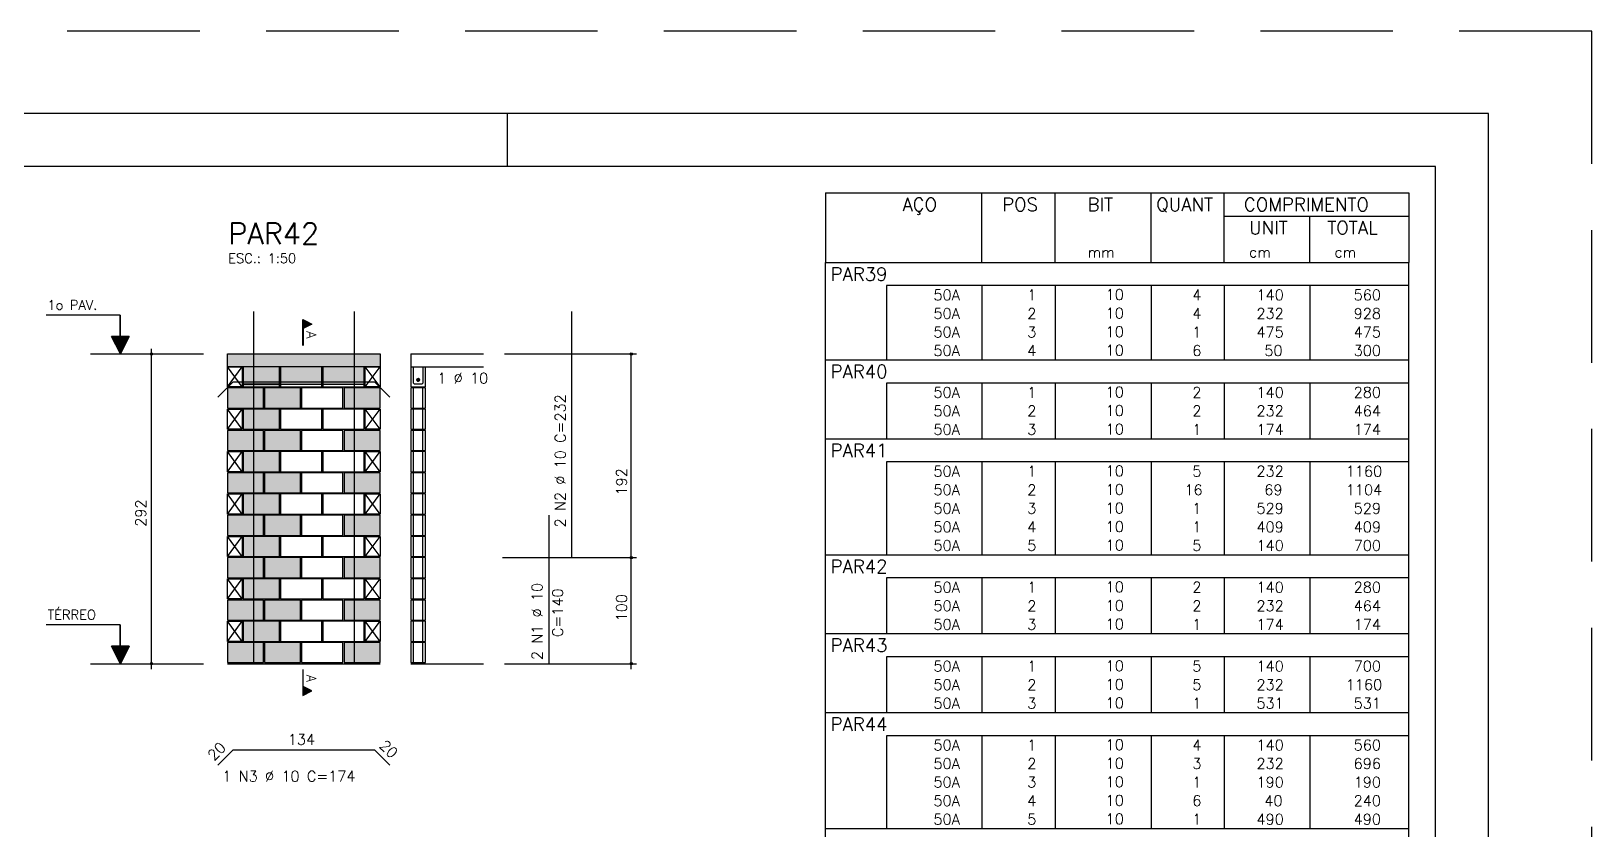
# Model space of a CAD drawing. Extents: x -1.9 to 86, y -1.6 to 60.9.
# Drawn here: x 56.62 to 86.05, y 45.89 to 60.95 of the extents above; entities that cross this region are included whole.
import ezdxf

# ---------------------------------------------------------------- set-up
doc = ezdxf.new("R2010")
doc.units = 0
doc.header["$MEASUREMENT"] = 0
doc.linetypes.add('HIDDEN', pattern=[0.375, 0.25, -0.125])
doc.layers.get('0').update_dxf_attribs({"linetype": 'CONTINUOUS'})
doc.layers.get('Defpoints').update_dxf_attribs({"linetype": 'CONTINUOUS'})
for name, color, linetype in [('ARQ_FOLHA', 7, 'CONTINUOUS'), ('PENA_01', 1, 'CONTINUOUS'), ('PENA_02', 2, 'CONTINUOUS'), ('PENA_03', 3, 'CONTINUOUS'), ('PENA_05', 5, 'CONTINUOUS'), ('PENA_06', 6, 'CONTINUOUS'), ('PENA_09', 254, 'CONTINUOUS'), ('PENA_11', 252, 'CONTINUOUS'), ('PENA_21', 100, 'CONTINUOUS')]:
    doc.layers.add(name, color=color, linetype=linetype)
doc.styles.get("Standard").update_dxf_attribs({"font": 'ROMANS.SHX'})

# ---------------------------------------------------------------- blocks, each defined once
blk = doc.blocks.new('FOLHA A1 - 841 X 594')
at = {"layer": 'ARQ_FOLHA', "color": 1}
blk.add_line((-185, 584), (-185, 594), dxfattribs=at)
for points in [[(-841, 0), (0, 0), (0, 594), (-841, 594)], [(-816, 10), (-10, 10), (-10, 584), (-816, 584)]]:
    blk.add_lwpolyline(points, close=True, dxfattribs=at)
at = {"layer": 'Defpoints', "color": 8, "linetype": 'HIDDEN', "ltscale": 100}
blk.add_lwpolyline([(-860.5, 609.5), (-860.5, -15.5), (19.5, -15.5), (19.5, 609.5)], close=True, dxfattribs=at)
blk = doc.blocks.new('*U24')
blk.add_blockref('FOLHA A1 - 841 X 594', (0, 0))

msp = doc.modelspace()

# ---------------------------------------------------------------- linework, layer by layer
at = {"layer": 'PENA_01', "linetype": 'Continuous'}
for p, q in [((57.740339, 54.861519), (59.871203, 54.861519)), ((60.618695, 54.291519), (61.298695, 54.291519)), ((61.318695, 54.291519), (62.098695, 54.291519)), ((62.118695, 54.291519), (62.898695, 54.291519)), ((57.740339, 49.021519), (59.871203, 49.021519))]:
    msp.add_line(p, q, dxfattribs=at)
at = {"layer": 'PENA_02', "linetype": 'Continuous'}
for p, q in [((71.6, 57.900002), (71.6, 56.587502)), ((71.6, 57.900002), (82.6, 57.900002)), ((74.55, 56.587502), (74.55, 57.900002)), ((75.93, 56.587502), (75.93, 57.900002)), ((77.74, 56.587502), (77.74, 57.900002)), ((79.12, 56.587502), (79.12, 57.900002)), ((82.6, 57.900002), (82.6, 56.587502)), ((79.12, 57.462502), (82.6, 57.462502)), ((80.73, 56.587502), (80.73, 57.462502)), ((71.6, 56.587502), (82.6, 56.587502)), ((71.6, 56.150002), (71.6, 56.587502)), ((71.6, 56.587502), (82.6, 56.587502)), ((82.6, 56.150002), (82.6, 56.587502)), ((71.6, 55.800002), (71.6, 56.150002)), ((82.6, 56.150002), (72.75, 56.150002)), ((72.75, 56.150002), (72.75, 55.800002)), ((74.55, 56.150002), (74.55, 55.800002)), ((75.93, 56.150002), (75.93, 55.800002)), ((77.74, 56.150002), (77.74, 55.800002)), ((79.12, 56.150002), (79.12, 55.800002)), ((80.73, 56.150002), (80.73, 55.800002)), ((82.6, 55.800002), (82.6, 56.150002)), ((71.6, 55.450002), (71.6, 55.800002)), ((72.75, 55.800002), (72.75, 55.450002)), ((74.55, 55.800002), (74.55, 55.450002)), ((75.93, 55.800002), (75.93, 55.450002)), ((77.74, 55.800002), (77.74, 55.450002)), ((79.12, 55.800002), (79.12, 55.450002)), ((80.73, 55.800002), (80.73, 55.450002)), ((82.6, 55.450002), (82.6, 55.800002)), ((71.6, 55.100002), (71.6, 55.450002)), ((72.75, 55.450002), (72.75, 55.100002)), ((74.55, 55.450002), (74.55, 55.100002)), ((75.93, 55.450002), (75.93, 55.100002)), ((77.74, 55.450002), (77.74, 55.100002)), ((79.12, 55.450002), (79.12, 55.100002)), ((80.73, 55.450002), (80.73, 55.100002)), ((82.6, 55.100002), (82.6, 55.450002)), ((71.6, 54.750003), (71.6, 55.100002)), ((72.75, 55.100002), (72.75, 54.750003)), ((74.55, 55.100002), (74.55, 54.750003)), ((75.93, 55.100002), (75.93, 54.750003)), ((77.74, 55.100002), (77.74, 54.750003)), ((79.12, 55.100002), (79.12, 54.750003)), ((80.73, 55.100002), (80.73, 54.750003)), ((82.6, 54.750003), (82.6, 55.100002)), ((71.6, 54.312503), (71.6, 54.750003)), ((71.6, 54.750003), (82.6, 54.750003)), ((82.6, 54.312503), (82.6, 54.750003)), ((60.318695, 54.241519), (60.318695, 54.621519)), ((60.318695, 54.621519), (60.598695, 54.621519)), ((60.598695, 54.621519), (60.598695, 54.241519)), ((62.918695, 54.241519), (62.918695, 54.621519)), ((62.918695, 54.621519), (63.198695, 54.621519)), ((63.198695, 54.621519), (63.198695, 54.241519)), ((60.598695, 54.241519), (60.318695, 54.241519)), ((63.198695, 54.241519), (62.918695, 54.241519)), ((71.6, 53.962503), (71.6, 54.312503)), ((82.6, 54.312503), (72.75, 54.312503)), ((72.75, 54.312503), (72.75, 53.962503)), ((74.55, 54.312503), (74.55, 53.962503)), ((75.93, 54.312503), (75.93, 53.962503)), ((77.74, 54.312503), (77.74, 53.962503)), ((79.12, 54.312503), (79.12, 53.962503)), ((80.73, 54.312503), (80.73, 53.962503)), ((82.6, 53.962503), (82.6, 54.312503)), ((71.6, 53.612503), (71.6, 53.962503)), ((72.75, 53.962503), (72.75, 53.612503)), ((74.55, 53.962503), (74.55, 53.612503)), ((75.93, 53.962503), (75.93, 53.612503)), ((77.74, 53.962503), (77.74, 53.612503)), ((79.12, 53.962503), (79.12, 53.612503)), ((80.73, 53.962503), (80.73, 53.612503)), ((82.6, 53.612503), (82.6, 53.962503)), ((60.318695, 53.441519), (60.318695, 53.821519)), ((60.318695, 53.821519), (60.598695, 53.821519)), ((60.598695, 53.821519), (60.598695, 53.441519)), ((62.918695, 53.441519), (62.918695, 53.821519)), ((62.918695, 53.821519), (63.198695, 53.821519)), ((63.198695, 53.821519), (63.198695, 53.441519)), ((71.6, 53.262503), (71.6, 53.612503)), ((72.75, 53.612503), (72.75, 53.262503)), ((74.55, 53.612503), (74.55, 53.262503)), ((75.93, 53.612503), (75.93, 53.262503)), ((77.74, 53.612503), (77.74, 53.262503)), ((79.12, 53.612503), (79.12, 53.262503)), ((80.73, 53.612503), (80.73, 53.262503)), ((82.6, 53.262503), (82.6, 53.612503)), ((60.598695, 53.441519), (60.318695, 53.441519)), ((63.198695, 53.441519), (62.918695, 53.441519)), ((60.318695, 52.641519), (60.318695, 53.021519)), ((60.318695, 53.021519), (60.598695, 53.021519)), ((60.598695, 53.021519), (60.598695, 52.641519)), ((62.918695, 52.641519), (62.918695, 53.021519)), ((62.918695, 53.021519), (63.198695, 53.021519)), ((63.198695, 53.021519), (63.198695, 52.641519)), ((71.6, 52.825003), (71.6, 53.262503)), ((71.6, 53.262503), (82.6, 53.262503)), ((82.6, 52.825003), (82.6, 53.262503)), ((71.6, 52.475003), (71.6, 52.825003)), ((82.6, 52.825003), (72.75, 52.825003)), ((72.75, 52.825003), (72.75, 52.475003)), ((74.55, 52.825003), (74.55, 52.475003)), ((75.93, 52.825003), (75.93, 52.475003)), ((77.74, 52.825003), (77.74, 52.475003)), ((79.12, 52.825003), (79.12, 52.475003)), ((80.73, 52.825003), (80.73, 52.475003)), ((82.6, 52.475003), (82.6, 52.825003)), ((60.598695, 52.641519), (60.318695, 52.641519)), ((63.198695, 52.641519), (62.918695, 52.641519)), ((71.6, 52.125003), (71.6, 52.475003)), ((72.75, 52.475003), (72.75, 52.125003)), ((74.55, 52.475003), (74.55, 52.125003)), ((75.93, 52.475003), (75.93, 52.125003)), ((77.74, 52.475003), (77.74, 52.125003)), ((79.12, 52.475003), (79.12, 52.125003)), ((80.73, 52.475003), (80.73, 52.125003)), ((82.6, 52.125003), (82.6, 52.475003)), ((60.318695, 51.841519), (60.318695, 52.221519)), ((60.318695, 52.221519), (60.598695, 52.221519)), ((60.598695, 52.221519), (60.598695, 51.841519)), ((62.918695, 51.841519), (62.918695, 52.221519)), ((62.918695, 52.221519), (63.198695, 52.221519)), ((63.198695, 52.221519), (63.198695, 51.841519)), ((71.6, 51.775003), (71.6, 52.125003)), ((72.75, 52.125003), (72.75, 51.775003)), ((74.55, 52.125003), (74.55, 51.775003)), ((75.93, 52.125003), (75.93, 51.775003)), ((77.74, 52.125003), (77.74, 51.775003)), ((79.12, 52.125003), (79.12, 51.775003)), ((80.73, 52.125003), (80.73, 51.775003)), ((82.6, 51.775003), (82.6, 52.125003)), ((60.598695, 51.841519), (60.318695, 51.841519)), ((63.198695, 51.841519), (62.918695, 51.841519)), ((71.6, 51.425003), (71.6, 51.775003)), ((72.75, 51.775003), (72.75, 51.425003)), ((74.55, 51.775003), (74.55, 51.425003)), ((75.93, 51.775003), (75.93, 51.425003)), ((77.74, 51.775003), (77.74, 51.425003)), ((79.12, 51.775003), (79.12, 51.425003)), ((80.73, 51.775003), (80.73, 51.425003)), ((82.6, 51.425003), (82.6, 51.775003)), ((60.318695, 51.041519), (60.318695, 51.421519)), ((60.318695, 51.421519), (60.598695, 51.421519)), ((60.598695, 51.421519), (60.598695, 51.041519)), ((62.918695, 51.041519), (62.918695, 51.421519)), ((62.918695, 51.421519), (63.198695, 51.421519)), ((63.198695, 51.421519), (63.198695, 51.041519)), ((71.6, 51.075003), (71.6, 51.425003)), ((72.75, 51.425003), (72.75, 51.075003)), ((74.55, 51.425003), (74.55, 51.075003)), ((75.93, 51.425003), (75.93, 51.075003)), ((77.74, 51.425003), (77.74, 51.075003)), ((79.12, 51.425003), (79.12, 51.075003)), ((80.73, 51.425003), (80.73, 51.075003)), ((82.6, 51.075003), (82.6, 51.425003)), ((60.598695, 51.041519), (60.318695, 51.041519)), ((63.198695, 51.041519), (62.918695, 51.041519)), ((71.6, 50.637503), (71.6, 51.075003)), ((71.6, 51.075003), (82.6, 51.075003)), ((82.6, 50.637503), (82.6, 51.075003)), ((60.318695, 50.241519), (60.318695, 50.621519)), ((60.318695, 50.621519), (60.598695, 50.621519)), ((60.598695, 50.621519), (60.598695, 50.241519)), ((62.918695, 50.241519), (62.918695, 50.621519)), ((62.918695, 50.621519), (63.198695, 50.621519)), ((63.198695, 50.621519), (63.198695, 50.241519)), ((71.6, 50.287503), (71.6, 50.637503)), ((82.6, 50.637503), (72.75, 50.637503)), ((72.75, 50.637503), (72.75, 50.287503)), ((74.55, 50.637503), (74.55, 50.287503)), ((75.93, 50.637503), (75.93, 50.287503)), ((77.74, 50.637503), (77.74, 50.287503)), ((79.12, 50.637503), (79.12, 50.287503)), ((80.73, 50.637503), (80.73, 50.287503)), ((82.6, 50.287503), (82.6, 50.637503)), ((60.598695, 50.241519), (60.318695, 50.241519)), ((63.198695, 50.241519), (62.918695, 50.241519)), ((71.6, 49.937504), (71.6, 50.287503)), ((72.75, 50.287503), (72.75, 49.937504)), ((74.55, 50.287503), (74.55, 49.937504)), ((75.93, 50.287503), (75.93, 49.937504)), ((77.74, 50.287503), (77.74, 49.937504)), ((79.12, 50.287503), (79.12, 49.937504)), ((80.73, 50.287503), (80.73, 49.937504)), ((82.6, 49.937504), (82.6, 50.287503)), ((60.318695, 49.441519), (60.318695, 49.821519)), ((60.318695, 49.821519), (60.598695, 49.821519)), ((60.598695, 49.821519), (60.598695, 49.441519)), ((62.918695, 49.441519), (62.918695, 49.821519)), ((62.918695, 49.821519), (63.198695, 49.821519)), ((63.198695, 49.821519), (63.198695, 49.441519)), ((71.6, 49.587504), (71.6, 49.937504)), ((72.75, 49.937504), (72.75, 49.587504)), ((74.55, 49.937504), (74.55, 49.587504)), ((75.93, 49.937504), (75.93, 49.587504)), ((77.74, 49.937504), (77.74, 49.587504)), ((79.12, 49.937504), (79.12, 49.587504)), ((80.73, 49.937504), (80.73, 49.587504)), ((82.6, 49.587504), (82.6, 49.937504)), ((71.6, 49.150004), (71.6, 49.587504)), ((71.6, 49.587504), (82.6, 49.587504)), ((82.6, 49.150004), (82.6, 49.587504)), ((60.598695, 49.441519), (60.318695, 49.441519)), ((63.198695, 49.441519), (62.918695, 49.441519)), ((71.6, 48.800004), (71.6, 49.150004)), ((82.6, 49.150004), (72.75, 49.150004)), ((72.75, 49.150004), (72.75, 48.800004)), ((74.55, 49.150004), (74.55, 48.800004)), ((75.93, 49.150004), (75.93, 48.800004)), ((77.74, 49.150004), (77.74, 48.800004)), ((79.12, 49.150004), (79.12, 48.800004)), ((80.73, 49.150004), (80.73, 48.800004)), ((82.6, 48.800004), (82.6, 49.150004)), ((60.318695, 49.021519), (63.198695, 49.021519)), ((71.6, 48.450004), (71.6, 48.800004)), ((72.75, 48.800004), (72.75, 48.450004)), ((74.55, 48.800004), (74.55, 48.450004)), ((75.93, 48.800004), (75.93, 48.450004)), ((77.74, 48.800004), (77.74, 48.450004)), ((79.12, 48.800004), (79.12, 48.450004)), ((80.73, 48.800004), (80.73, 48.450004)), ((82.6, 48.450004), (82.6, 48.800004)), ((71.6, 48.100004), (71.6, 48.450004)), ((72.75, 48.450004), (72.75, 48.100004)), ((74.55, 48.450004), (74.55, 48.100004)), ((75.93, 48.450004), (75.93, 48.100004)), ((77.74, 48.450004), (77.74, 48.100004)), ((79.12, 48.450004), (79.12, 48.100004)), ((80.73, 48.450004), (80.73, 48.100004)), ((82.6, 48.100004), (82.6, 48.450004)), ((71.6, 47.662504), (71.6, 48.100004)), ((71.6, 48.100004), (82.6, 48.100004)), ((82.6, 47.662504), (82.6, 48.100004)), ((71.6, 47.312504), (71.6, 47.662504)), ((82.6, 47.662504), (72.75, 47.662504)), ((72.75, 47.662504), (72.75, 47.312504)), ((74.55, 47.662504), (74.55, 47.312504)), ((75.93, 47.662504), (75.93, 47.312504)), ((77.74, 47.662504), (77.74, 47.312504)), ((79.12, 47.662504), (79.12, 47.312504)), ((80.73, 47.662504), (80.73, 47.312504)), ((82.6, 47.312504), (82.6, 47.662504)), ((71.6, 46.962504), (71.6, 47.312504)), ((72.75, 47.312504), (72.75, 46.962504)), ((74.55, 47.312504), (74.55, 46.962504)), ((75.93, 47.312504), (75.93, 46.962504)), ((77.74, 47.312504), (77.74, 46.962504)), ((79.12, 47.312504), (79.12, 46.962504)), ((80.73, 47.312504), (80.73, 46.962504)), ((82.6, 46.962504), (82.6, 47.312504)), ((71.6, 46.612504), (71.6, 46.962504)), ((72.75, 46.962504), (72.75, 46.612504)), ((74.55, 46.962504), (74.55, 46.612504)), ((75.93, 46.962504), (75.93, 46.612504)), ((77.74, 46.962504), (77.74, 46.612504)), ((79.12, 46.962504), (79.12, 46.612504)), ((80.73, 46.962504), (80.73, 46.612504)), ((82.6, 46.612504), (82.6, 46.962504)), ((71.6, 46.262504), (71.6, 46.612504)), ((72.75, 46.612504), (72.75, 46.262504)), ((74.55, 46.612504), (74.55, 46.262504)), ((75.93, 46.612504), (75.93, 46.262504)), ((77.74, 46.612504), (77.74, 46.262504)), ((79.12, 46.612504), (79.12, 46.262504)), ((80.73, 46.612504), (80.73, 46.262504)), ((82.6, 46.262504), (82.6, 46.612504)), ((71.6, 45.912504), (71.6, 46.262504)), ((72.75, 46.262504), (72.75, 45.912504)), ((74.55, 46.262504), (74.55, 45.912504)), ((75.93, 46.262504), (75.93, 45.912504)), ((77.74, 46.262504), (77.74, 45.912504)), ((79.12, 46.262504), (79.12, 45.912504)), ((80.73, 46.262504), (80.73, 45.912504)), ((82.6, 45.912504), (82.6, 46.262504)), ((71.6, 45.475004), (71.6, 45.912504)), ((71.6, 45.912504), (82.6, 45.912504)), ((82.6, 45.475004), (82.6, 45.912504))]:
    msp.add_line(p, q, dxfattribs=at)
for points in [[(60.318695, 54.621519), (60.318695, 54.861519), (63.198695, 54.861519), (63.198695, 54.621519), (60.318695, 54.621519)], [(60.618695, 54.241519), (61.298695, 54.241519), (61.298695, 54.621519), (60.618695, 54.621519), (60.618695, 54.241519)], [(61.318695, 54.241519), (62.098695, 54.241519), (62.098695, 54.621519), (61.318695, 54.621519), (61.318695, 54.241519)], [(62.118695, 54.241519), (62.898695, 54.241519), (62.898695, 54.621519), (62.118695, 54.621519), (62.118695, 54.241519)], [(60.318695, 53.841519), (60.998695, 53.841519), (60.998695, 54.221519), (60.318695, 54.221519), (60.318695, 53.841519)], [(61.018695, 53.841519), (61.698695, 53.841519), (61.698695, 54.221519), (61.018695, 54.221519), (61.018695, 53.841519)], [(61.718695, 53.841519), (62.498695, 53.841519), (62.498695, 54.221519), (61.718695, 54.221519), (61.718695, 53.841519)], [(62.518695, 53.841519), (63.198695, 53.841519), (63.198695, 54.221519), (62.518695, 54.221519), (62.518695, 53.841519)], [(60.618695, 53.441519), (61.298695, 53.441519), (61.298695, 53.821519), (60.618695, 53.821519), (60.618695, 53.441519)], [(61.318695, 53.441519), (62.098695, 53.441519), (62.098695, 53.821519), (61.318695, 53.821519), (61.318695, 53.441519)], [(62.118695, 53.441519), (62.898695, 53.441519), (62.898695, 53.821519), (62.118695, 53.821519), (62.118695, 53.441519)], [(60.318695, 53.041519), (60.998695, 53.041519), (60.998695, 53.421519), (60.318695, 53.421519), (60.318695, 53.041519)], [(61.018695, 53.041519), (61.698695, 53.041519), (61.698695, 53.421519), (61.018695, 53.421519), (61.018695, 53.041519)], [(61.718695, 53.041519), (62.498695, 53.041519), (62.498695, 53.421519), (61.718695, 53.421519), (61.718695, 53.041519)], [(62.518695, 53.041519), (63.198695, 53.041519), (63.198695, 53.421519), (62.518695, 53.421519), (62.518695, 53.041519)], [(60.618695, 52.641519), (61.298695, 52.641519), (61.298695, 53.021519), (60.618695, 53.021519), (60.618695, 52.641519)], [(61.318695, 52.641519), (62.098695, 52.641519), (62.098695, 53.021519), (61.318695, 53.021519), (61.318695, 52.641519)], [(62.118695, 52.641519), (62.898695, 52.641519), (62.898695, 53.021519), (62.118695, 53.021519), (62.118695, 52.641519)], [(60.318695, 52.241519), (60.998695, 52.241519), (60.998695, 52.621519), (60.318695, 52.621519), (60.318695, 52.241519)], [(61.018695, 52.241519), (61.698695, 52.241519), (61.698695, 52.621519), (61.018695, 52.621519), (61.018695, 52.241519)], [(61.718695, 52.241519), (62.498695, 52.241519), (62.498695, 52.621519), (61.718695, 52.621519), (61.718695, 52.241519)], [(62.518695, 52.241519), (63.198695, 52.241519), (63.198695, 52.621519), (62.518695, 52.621519), (62.518695, 52.241519)], [(60.618695, 51.841519), (61.298695, 51.841519), (61.298695, 52.221519), (60.618695, 52.221519), (60.618695, 51.841519)], [(61.318695, 51.841519), (62.098695, 51.841519), (62.098695, 52.221519), (61.318695, 52.221519), (61.318695, 51.841519)], [(62.118695, 51.841519), (62.898695, 51.841519), (62.898695, 52.221519), (62.118695, 52.221519), (62.118695, 51.841519)], [(60.318695, 51.441519), (60.998695, 51.441519), (60.998695, 51.821519), (60.318695, 51.821519), (60.318695, 51.441519)], [(61.018695, 51.441519), (61.698695, 51.441519), (61.698695, 51.821519), (61.018695, 51.821519), (61.018695, 51.441519)], [(61.718695, 51.441519), (62.498695, 51.441519), (62.498695, 51.821519), (61.718695, 51.821519), (61.718695, 51.441519)], [(62.518695, 51.441519), (63.198695, 51.441519), (63.198695, 51.821519), (62.518695, 51.821519), (62.518695, 51.441519)], [(60.618695, 51.041519), (61.298695, 51.041519), (61.298695, 51.421519), (60.618695, 51.421519), (60.618695, 51.041519)], [(61.318695, 51.041519), (62.098695, 51.041519), (62.098695, 51.421519), (61.318695, 51.421519), (61.318695, 51.041519)], [(62.118695, 51.041519), (62.898695, 51.041519), (62.898695, 51.421519), (62.118695, 51.421519), (62.118695, 51.041519)], [(60.318695, 50.641519), (60.998695, 50.641519), (60.998695, 51.021519), (60.318695, 51.021519), (60.318695, 50.641519)], [(61.018695, 50.641519), (61.698695, 50.641519), (61.698695, 51.021519), (61.018695, 51.021519), (61.018695, 50.641519)], [(61.718695, 50.641519), (62.498695, 50.641519), (62.498695, 51.021519), (61.718695, 51.021519), (61.718695, 50.641519)], [(62.518695, 50.641519), (63.198695, 50.641519), (63.198695, 51.021519), (62.518695, 51.021519), (62.518695, 50.641519)], [(60.618695, 50.241519), (61.298695, 50.241519), (61.298695, 50.621519), (60.618695, 50.621519), (60.618695, 50.241519)], [(61.318695, 50.241519), (62.098695, 50.241519), (62.098695, 50.621519), (61.318695, 50.621519), (61.318695, 50.241519)], [(62.118695, 50.241519), (62.898695, 50.241519), (62.898695, 50.621519), (62.118695, 50.621519), (62.118695, 50.241519)], [(60.318695, 49.841519), (60.998695, 49.841519), (60.998695, 50.221519), (60.318695, 50.221519), (60.318695, 49.841519)], [(61.018695, 49.841519), (61.698695, 49.841519), (61.698695, 50.221519), (61.018695, 50.221519), (61.018695, 49.841519)], [(61.718695, 49.841519), (62.498695, 49.841519), (62.498695, 50.221519), (61.718695, 50.221519), (61.718695, 49.841519)], [(62.518695, 49.841519), (63.198695, 49.841519), (63.198695, 50.221519), (62.518695, 50.221519), (62.518695, 49.841519)], [(60.618695, 49.441519), (61.298695, 49.441519), (61.298695, 49.821519), (60.618695, 49.821519), (60.618695, 49.441519)], [(61.318695, 49.441519), (62.098695, 49.441519), (62.098695, 49.821519), (61.318695, 49.821519), (61.318695, 49.441519)], [(62.118695, 49.441519), (62.898695, 49.441519), (62.898695, 49.821519), (62.118695, 49.821519), (62.118695, 49.441519)], [(60.318695, 49.041519), (60.998695, 49.041519), (60.998695, 49.421519), (60.318695, 49.421519), (60.318695, 49.041519)], [(61.018695, 49.041519), (61.698695, 49.041519), (61.698695, 49.421519), (61.018695, 49.421519), (61.018695, 49.041519)], [(61.718695, 49.041519), (62.498695, 49.041519), (62.498695, 49.421519), (61.718695, 49.421519), (61.718695, 49.041519)], [(62.518695, 49.041519), (63.198695, 49.041519), (63.198695, 49.421519), (62.518695, 49.421519), (62.518695, 49.041519)]]:
    msp.add_lwpolyline(points, dxfattribs=at)
for centre, radius in [((58.886485, 54.861519), 0.02), ((58.886485, 54.861519), 0.01), ((67.936746, 54.861519), 0.02), ((67.936746, 54.861519), 0.01), ((67.936746, 51.021519), 0.02), ((67.936746, 51.021519), 0.01), ((58.886485, 49.021519), 0.02), ((58.886485, 49.021519), 0.01), ((67.936746, 49.021519), 0.02), ((67.936746, 49.021519), 0.01)]:
    msp.add_circle(centre, radius, dxfattribs=at)
at = {"layer": 'PENA_03', "linetype": 'Continuous'}
for p, q in [((58.299338, 55.593384), (56.899338, 55.593384)), ((58.299338, 55.193384), (58.299338, 55.593384)), ((58.300738, 55.193384), (58.300738, 55.594784)), ((61.744351, 55.022834), (61.744351, 55.509216)), ((61.744351, 55.509216), (61.910284, 55.42625)), ((61.745046, 55.508088), (61.908723, 55.42625)), ((61.910284, 55.42625), (61.745046, 55.343631)), ((61.745047, 55.508088), (61.745047, 55.344411)), ((61.908723, 55.42625), (61.745047, 55.344411)), ((61.745047, 55.343631), (61.745047, 55.022834)), ((61.757115, 55.502834), (61.757115, 55.349665)), ((61.769879, 55.496452), (61.769879, 55.356047)), ((61.782643, 55.49007), (61.782643, 55.362429)), ((61.795407, 55.483688), (61.795407, 55.368811)), ((61.808171, 55.477306), (61.808171, 55.375193)), ((61.820935, 55.470924), (61.820935, 55.381575)), ((61.833699, 55.464542), (61.833699, 55.387957)), ((61.846463, 55.45816), (61.846463, 55.394339)), ((61.859227, 55.451778), (61.859227, 55.400721)), ((61.871991, 55.445396), (61.871991, 55.407103)), ((61.884756, 55.439014), (61.884756, 55.413485)), ((61.89752, 55.432632), (61.89752, 55.419868)), ((58.300038, 54.861519), (58.134105, 55.193384)), ((58.134105, 55.193384), (58.299338, 55.193384)), ((58.300038, 54.864641), (58.136361, 55.191993)), ((58.463714, 55.191993), (58.136361, 55.191993)), ((58.453207, 55.167856), (58.146868, 55.167856)), ((58.440443, 55.142328), (58.159633, 55.142328)), ((58.427679, 55.1168), (58.172397, 55.1168)), ((58.414914, 55.091272), (58.185161, 55.091272)), ((58.40215, 55.065744), (58.197925, 55.065744)), ((58.389386, 55.040216), (58.210689, 55.040216)), ((58.465971, 55.193384), (58.300038, 54.861519)), ((58.463714, 55.191994), (58.300038, 54.86464)), ((58.300738, 55.193384), (58.465971, 55.193384)), ((58.376622, 55.014688), (58.223453, 55.014688)), ((58.363858, 54.98916), (58.236217, 54.98916)), ((58.351094, 54.963632), (58.248981, 54.963632)), ((58.33833, 54.938104), (58.261745, 54.938104)), ((58.325566, 54.912575), (58.274509, 54.912575)), ((58.312802, 54.887047), (58.287274, 54.887047)), ((58.886485, 48.920986), (58.886485, 54.961519)), ((63.776751, 54.861519), (63.776751, 54.241519)), ((63.776751, 54.861519), (65.14743, 54.861519)), ((65.54743, 54.861519), (68.036746, 54.861519)), ((67.936746, 48.920986), (67.936746, 54.861519)), ((60.598695, 54.241519), (60.318695, 54.621519)), ((60.318695, 54.241519), (60.598695, 54.621519)), ((63.198695, 54.241519), (62.918695, 54.621519)), ((62.918695, 54.241519), (63.198695, 54.621519)), ((63.776751, 54.621519), (65.14743, 54.621519)), ((63.826751, 53.841519), (63.826751, 54.221519)), ((64.006751, 53.841519), (64.006751, 54.221519)), ((60.598695, 53.441519), (60.318695, 53.821519)), ((60.318695, 53.441519), (60.598695, 53.821519)), ((63.198695, 53.441519), (62.918695, 53.821519)), ((62.918695, 53.441519), (63.198695, 53.821519)), ((63.826751, 53.441519), (63.826751, 53.821519)), ((64.006751, 53.441519), (64.006751, 53.821519)), ((63.826751, 53.041519), (63.826751, 53.421519)), ((64.006751, 53.041519), (64.006751, 53.421519)), ((60.598695, 52.641519), (60.318695, 53.021519)), ((60.318695, 52.641519), (60.598695, 53.021519)), ((63.198695, 52.641519), (62.918695, 53.021519)), ((62.918695, 52.641519), (63.198695, 53.021519)), ((63.826751, 52.641519), (63.826751, 53.021519)), ((64.006751, 52.641519), (64.006751, 53.021519)), ((63.826751, 52.241519), (63.826751, 52.621519)), ((64.006751, 52.241519), (64.006751, 52.621519)), ((60.598695, 51.841519), (60.318695, 52.221519)), ((60.318695, 51.841519), (60.598695, 52.221519)), ((63.198695, 51.841519), (62.918695, 52.221519)), ((62.918695, 51.841519), (63.198695, 52.221519)), ((63.826751, 51.841519), (63.826751, 52.221519)), ((64.006751, 51.841519), (64.006751, 52.221519)), ((63.826751, 51.441519), (63.826751, 51.821519)), ((64.006751, 51.441519), (64.006751, 51.821519)), ((60.598695, 51.041519), (60.318695, 51.421519)), ((60.318695, 51.041519), (60.598695, 51.421519)), ((63.198695, 51.041519), (62.918695, 51.421519)), ((62.918695, 51.041519), (63.198695, 51.421519)), ((63.826751, 51.041519), (63.826751, 51.421519)), ((64.006751, 51.041519), (64.006751, 51.421519)), ((63.826751, 50.641519), (63.826751, 51.021519)), ((64.006751, 50.641519), (64.006751, 51.021519)), ((65.505499, 51.021519), (68.036746, 51.021519)), ((60.598695, 50.241519), (60.318695, 50.621519)), ((60.318695, 50.241519), (60.598695, 50.621519)), ((63.198695, 50.241519), (62.918695, 50.621519)), ((62.918695, 50.241519), (63.198695, 50.621519)), ((63.826751, 50.241519), (63.826751, 50.621519)), ((64.006751, 50.241519), (64.006751, 50.621519)), ((63.826751, 49.841519), (63.826751, 50.221519)), ((64.006751, 49.841519), (64.006751, 50.221519)), ((58.299338, 49.753384), (56.899338, 49.753384)), ((58.299338, 49.353384), (58.299338, 49.753384)), ((58.300738, 49.353384), (58.300738, 49.754784)), ((60.598695, 49.441519), (60.318695, 49.821519)), ((60.318695, 49.441519), (60.598695, 49.821519)), ((63.198695, 49.441519), (62.918695, 49.821519)), ((62.918695, 49.441519), (63.198695, 49.821519)), ((63.826751, 49.441519), (63.826751, 49.821519)), ((64.006751, 49.441519), (64.006751, 49.821519)), ((58.300038, 49.021519), (58.134105, 49.353384)), ((58.134105, 49.353384), (58.299338, 49.353384)), ((58.300038, 49.024641), (58.136361, 49.351993)), ((58.463714, 49.351993), (58.136361, 49.351993)), ((58.453207, 49.327856), (58.146868, 49.327856)), ((58.440443, 49.302328), (58.159633, 49.302328)), ((58.427679, 49.2768), (58.172397, 49.2768)), ((58.414914, 49.251272), (58.185161, 49.251272)), ((58.40215, 49.225744), (58.197925, 49.225744)), ((58.389386, 49.200216), (58.210689, 49.200216)), ((58.376622, 49.174688), (58.223453, 49.174688)), ((58.465971, 49.353384), (58.300038, 49.021519)), ((58.463714, 49.351994), (58.300038, 49.02464)), ((58.300738, 49.353384), (58.465971, 49.353384)), ((63.826751, 49.041519), (63.826751, 49.421519)), ((64.006751, 49.041519), (64.006751, 49.421519)), ((58.363858, 49.14916), (58.236217, 49.14916)), ((58.351094, 49.123632), (58.248981, 49.123632)), ((58.33833, 49.098104), (58.261745, 49.098104)), ((58.325566, 49.072575), (58.274509, 49.072575)), ((58.312802, 49.047047), (58.287274, 49.047047)), ((61.744351, 48.910661), (61.744351, 48.424279)), ((61.745047, 48.589864), (61.745047, 48.910661)), ((63.776751, 49.021519), (65.14743, 49.021519)), ((65.54743, 49.021519), (68.036746, 49.021519)), ((61.910284, 48.507245), (61.745046, 48.589864)), ((61.745047, 48.425407), (61.745047, 48.589084)), ((61.908723, 48.507245), (61.745047, 48.589084)), ((61.757115, 48.430661), (61.757115, 48.58383)), ((61.769879, 48.437043), (61.769879, 48.577448)), ((61.782643, 48.443425), (61.782643, 48.571066)), ((61.795407, 48.449807), (61.795407, 48.564684)), ((61.744351, 48.424279), (61.910284, 48.507245)), ((61.745046, 48.425407), (61.908723, 48.507245)), ((61.808171, 48.456189), (61.808171, 48.558302)), ((61.820935, 48.462571), (61.820935, 48.55192)), ((61.833699, 48.468953), (61.833699, 48.545538)), ((61.846463, 48.475335), (61.846463, 48.539156)), ((61.859227, 48.481717), (61.859227, 48.532774)), ((61.871991, 48.488099), (61.871991, 48.526392)), ((61.884756, 48.494481), (61.884756, 48.52001)), ((61.89752, 48.500863), (61.89752, 48.513627))]:
    msp.add_line(p, q, dxfattribs=at)
for points in [[(63.776751, 54.241519), (64.056751, 54.241519), (64.056751, 54.621519)], [(64.006751, 54.621519), (64.006751, 54.311519), (63.986751, 54.291519), (63.846751, 54.291519), (63.826751, 54.311519), (63.826751, 54.621519)], [(63.776751, 53.841519), (64.056751, 53.841519), (64.056751, 54.221519), (63.776751, 54.221519), (63.776751, 53.841519)], [(63.941299, 54.372509), (63.939138, 54.382677), (63.933028, 54.391087), (63.924025, 54.396285), (63.913686, 54.397372), (63.903799, 54.39416), (63.896074, 54.387204), (63.891846, 54.377707), (63.891846, 54.367311), (63.896074, 54.357814), (63.903799, 54.350858), (63.913686, 54.347646), (63.924025, 54.348732), (63.933028, 54.35393), (63.939138, 54.36234), (63.941299, 54.372509)], [(63.776751, 53.441519), (64.056751, 53.441519), (64.056751, 53.821519), (63.776751, 53.821519), (63.776751, 53.441519)], [(63.776751, 53.041519), (64.056751, 53.041519), (64.056751, 53.421519), (63.776751, 53.421519), (63.776751, 53.041519)], [(63.776751, 52.641519), (64.056751, 52.641519), (64.056751, 53.021519), (63.776751, 53.021519), (63.776751, 52.641519)], [(63.776751, 52.241519), (64.056751, 52.241519), (64.056751, 52.621519), (63.776751, 52.621519), (63.776751, 52.241519)], [(63.776751, 51.841519), (64.056751, 51.841519), (64.056751, 52.221519), (63.776751, 52.221519), (63.776751, 51.841519)], [(63.776751, 51.441519), (64.056751, 51.441519), (64.056751, 51.821519), (63.776751, 51.821519), (63.776751, 51.441519)], [(63.776751, 51.041519), (64.056751, 51.041519), (64.056751, 51.421519), (63.776751, 51.421519), (63.776751, 51.041519)], [(63.776751, 50.641519), (64.056751, 50.641519), (64.056751, 51.021519), (63.776751, 51.021519), (63.776751, 50.641519)], [(63.776751, 50.241519), (64.056751, 50.241519), (64.056751, 50.621519), (63.776751, 50.621519), (63.776751, 50.241519)], [(63.776751, 49.841519), (64.056751, 49.841519), (64.056751, 50.221519), (63.776751, 50.221519), (63.776751, 49.841519)], [(63.776751, 49.441519), (64.056751, 49.441519), (64.056751, 49.821519), (63.776751, 49.821519), (63.776751, 49.441519)], [(63.776751, 49.041519), (64.056751, 49.041519), (64.056751, 49.421519), (63.776751, 49.421519), (63.776751, 49.041519)]]:
    msp.add_lwpolyline(points, dxfattribs=at)
msp.add_circle((63.916299, 54.372509), 0.025, dxfattribs=at)
for points in [[(63.941299, 54.372509), (63.896074, 54.387204), (63.891846, 54.377707)], [(63.941299, 54.372509), (63.891846, 54.377707), (63.891846, 54.367311)], [(63.941299, 54.372509), (63.891846, 54.367311), (63.896074, 54.357814)], [(63.941299, 54.372509), (63.903799, 54.39416), (63.892807, 54.381059)], [(63.941299, 54.372509), (63.892807, 54.381059), (63.892807, 54.363958)], [(63.941299, 54.372509), (63.892807, 54.363958), (63.903799, 54.350858)], [(63.941299, 54.372509), (63.903799, 54.39416), (63.896074, 54.387204)], [(63.941299, 54.372509), (63.896074, 54.357814), (63.903799, 54.350858)], [(63.941299, 54.372509), (63.913686, 54.397372), (63.903799, 54.39416)], [(63.941299, 54.372509), (63.920641, 54.397129), (63.903799, 54.39416)], [(63.941299, 54.372509), (63.903799, 54.350858), (63.920641, 54.347889)], [(63.941299, 54.372509), (63.903799, 54.350858), (63.913686, 54.347646)], [(63.941299, 54.372509), (63.924025, 54.396285), (63.913686, 54.397372)], [(63.941299, 54.372509), (63.913686, 54.347646), (63.924025, 54.348732)], [(63.941299, 54.372509), (63.935451, 54.388579), (63.920641, 54.397129)], [(63.941299, 54.372509), (63.920641, 54.347889), (63.935451, 54.356439)], [(63.941299, 54.372509), (63.933028, 54.391087), (63.924025, 54.396285)], [(63.941299, 54.372509), (63.924025, 54.348732), (63.933028, 54.35393)], [(63.941299, 54.372509), (63.939138, 54.382677), (63.933028, 54.391087)], [(63.941299, 54.372509), (63.933028, 54.35393), (63.939138, 54.36234)], [(63.941299, 54.372509), (63.935451, 54.356439), (63.941299, 54.372509)], [(63.941299, 54.372509), (63.939138, 54.36234), (63.941299, 54.372509)]]:
    msp.add_solid(points, dxfattribs=at)
at = {"layer": 'PENA_05', "linetype": 'Continuous'}
for p, q in [((66.812995, 51.021519), (66.812995, 55.661519)), ((60.418695, 54.331519), (60.135852, 54.048676)), ((63.098695, 54.331519), (60.418695, 54.331519)), ((63.381538, 54.048676), (63.098695, 54.331519)), ((66.387071, 49.021519), (66.387071, 51.821519)), ((60.418695, 47.391231), (60.135852, 47.108388)), ((63.098695, 47.391231), (60.418695, 47.391231)), ((63.381538, 47.108388), (63.098695, 47.391231))]:
    msp.add_line(p, q, dxfattribs=at)
for points in [[(60.808695, 55.661519), (60.808695, 49.021519)], [(62.708172, 55.661519), (62.708172, 49.021519)]]:
    msp.add_lwpolyline(points, dxfattribs=at)
at = {"layer": 'PENA_09', "linetype": 'Continuous'}
for points in [[(60.618695, 54.291519), (61.298695, 54.291519), (61.298695, 54.621519), (60.618695, 54.621519), (60.618695, 54.291519)], [(61.318695, 54.291519), (62.098695, 54.291519), (62.098695, 54.621519), (61.318695, 54.621519), (61.318695, 54.291519)], [(62.118695, 54.291519), (62.898695, 54.291519), (62.898695, 54.621519), (62.118695, 54.621519), (62.118695, 54.291519)]]:
    msp.add_lwpolyline(points, dxfattribs=at)
for points in [[(60.618695, 54.291519), (61.298695, 54.291519), (61.298695, 54.621519)], [(60.618695, 54.291519), (61.298695, 54.621519), (60.618695, 54.621519)], [(60.618695, 54.291519), (60.618695, 54.621519), (60.618695, 54.291519)], [(61.318695, 54.291519), (62.098695, 54.291519), (62.098695, 54.621519)], [(61.318695, 54.291519), (62.098695, 54.621519), (61.318695, 54.621519)], [(61.318695, 54.291519), (61.318695, 54.621519), (61.318695, 54.291519)], [(62.118695, 54.291519), (62.898695, 54.291519), (62.898695, 54.621519)], [(62.118695, 54.291519), (62.898695, 54.621519), (62.118695, 54.621519)], [(62.118695, 54.291519), (62.118695, 54.621519), (62.118695, 54.291519)]]:
    msp.add_solid(points, dxfattribs=at)
at = {"layer": 'PENA_11', "linetype": 'Continuous'}
for points in [[(60.318695, 54.621519), (60.318695, 54.861519), (63.198695, 54.861519)], [(60.318695, 54.621519), (63.198695, 54.861519), (63.198695, 54.621519)], [(60.318695, 54.621519), (63.198695, 54.621519), (60.318695, 54.621519)]]:
    msp.add_solid(points, dxfattribs=at)
at = {"layer": 'PENA_21', "linetype": 'Continuous'}
for points in [[(60.318695, 53.841519), (60.998695, 53.841519), (60.998695, 54.221519), (60.318695, 54.221519), (60.318695, 53.841519)], [(60.618695, 54.241519), (61.298695, 54.241519), (61.298695, 54.291519), (60.618695, 54.291519), (60.618695, 54.241519)], [(61.018695, 53.841519), (61.698695, 53.841519), (61.698695, 54.221519), (61.018695, 54.221519), (61.018695, 53.841519)], [(62.518695, 53.841519), (63.198695, 53.841519), (63.198695, 54.221519), (62.518695, 54.221519), (62.518695, 53.841519)], [(60.618695, 53.441519), (61.298695, 53.441519), (61.298695, 53.821519), (60.618695, 53.821519), (60.618695, 53.441519)], [(60.318695, 53.041519), (60.998695, 53.041519), (60.998695, 53.421519), (60.318695, 53.421519), (60.318695, 53.041519)], [(61.018695, 53.041519), (61.698695, 53.041519), (61.698695, 53.421519), (61.018695, 53.421519), (61.018695, 53.041519)], [(62.518695, 53.041519), (63.198695, 53.041519), (63.198695, 53.421519), (62.518695, 53.421519), (62.518695, 53.041519)], [(60.618695, 52.641519), (61.298695, 52.641519), (61.298695, 53.021519), (60.618695, 53.021519), (60.618695, 52.641519)], [(60.318695, 52.241519), (60.998695, 52.241519), (60.998695, 52.621519), (60.318695, 52.621519), (60.318695, 52.241519)], [(61.018695, 52.241519), (61.698695, 52.241519), (61.698695, 52.621519), (61.018695, 52.621519), (61.018695, 52.241519)], [(62.518695, 52.241519), (63.198695, 52.241519), (63.198695, 52.621519), (62.518695, 52.621519), (62.518695, 52.241519)], [(60.618695, 51.841519), (61.298695, 51.841519), (61.298695, 52.221519), (60.618695, 52.221519), (60.618695, 51.841519)], [(60.318695, 51.441519), (60.998695, 51.441519), (60.998695, 51.821519), (60.318695, 51.821519), (60.318695, 51.441519)], [(61.018695, 51.441519), (61.698695, 51.441519), (61.698695, 51.821519), (61.018695, 51.821519), (61.018695, 51.441519)], [(62.518695, 51.441519), (63.198695, 51.441519), (63.198695, 51.821519), (62.518695, 51.821519), (62.518695, 51.441519)], [(60.618695, 51.041519), (61.298695, 51.041519), (61.298695, 51.421519), (60.618695, 51.421519), (60.618695, 51.041519)], [(60.318695, 50.641519), (60.998695, 50.641519), (60.998695, 51.021519), (60.318695, 51.021519), (60.318695, 50.641519)], [(61.018695, 50.641519), (61.698695, 50.641519), (61.698695, 51.021519), (61.018695, 51.021519), (61.018695, 50.641519)], [(62.518695, 50.641519), (63.198695, 50.641519), (63.198695, 51.021519), (62.518695, 51.021519), (62.518695, 50.641519)], [(60.618695, 50.241519), (61.298695, 50.241519), (61.298695, 50.621519), (60.618695, 50.621519), (60.618695, 50.241519)], [(60.318695, 49.841519), (60.998695, 49.841519), (60.998695, 50.221519), (60.318695, 50.221519), (60.318695, 49.841519)], [(61.018695, 49.841519), (61.698695, 49.841519), (61.698695, 50.221519), (61.018695, 50.221519), (61.018695, 49.841519)], [(62.518695, 49.841519), (63.198695, 49.841519), (63.198695, 50.221519), (62.518695, 50.221519), (62.518695, 49.841519)], [(60.618695, 49.441519), (61.298695, 49.441519), (61.298695, 49.821519), (60.618695, 49.821519), (60.618695, 49.441519)], [(60.318695, 49.041519), (60.998695, 49.041519), (60.998695, 49.421519), (60.318695, 49.421519), (60.318695, 49.041519)], [(61.018695, 49.041519), (61.698695, 49.041519), (61.698695, 49.421519), (61.018695, 49.421519), (61.018695, 49.041519)], [(62.518695, 49.041519), (63.198695, 49.041519), (63.198695, 49.421519), (62.518695, 49.421519), (62.518695, 49.041519)]]:
    msp.add_lwpolyline(points, dxfattribs=at)
for points in [[(60.318695, 53.841519), (60.998695, 53.841519), (60.998695, 54.221519)], [(60.318695, 53.841519), (60.998695, 54.221519), (60.318695, 54.221519)], [(60.318695, 53.841519), (60.318695, 54.221519), (60.318695, 53.841519)], [(60.618695, 54.241519), (61.298695, 54.241519), (61.298695, 54.291519)], [(60.618695, 54.241519), (61.298695, 54.291519), (60.618695, 54.291519)], [(60.618695, 54.241519), (60.618695, 54.291519), (60.618695, 54.241519)], [(61.018695, 53.841519), (61.698695, 53.841519), (61.698695, 54.221519)], [(61.018695, 53.841519), (61.698695, 54.221519), (61.018695, 54.221519)], [(61.018695, 53.841519), (61.018695, 54.221519), (61.018695, 53.841519)], [(62.518695, 53.841519), (63.198695, 53.841519), (63.198695, 54.221519)], [(62.518695, 53.841519), (63.198695, 54.221519), (62.518695, 54.221519)], [(62.518695, 53.841519), (62.518695, 54.221519), (62.518695, 53.841519)], [(60.618695, 53.441519), (61.298695, 53.441519), (61.298695, 53.821519)], [(60.618695, 53.441519), (61.298695, 53.821519), (60.618695, 53.821519)], [(60.618695, 53.441519), (60.618695, 53.821519), (60.618695, 53.441519)], [(60.318695, 53.041519), (60.998695, 53.041519), (60.998695, 53.421519)], [(60.318695, 53.041519), (60.998695, 53.421519), (60.318695, 53.421519)], [(60.318695, 53.041519), (60.318695, 53.421519), (60.318695, 53.041519)], [(61.018695, 53.041519), (61.698695, 53.041519), (61.698695, 53.421519)], [(61.018695, 53.041519), (61.698695, 53.421519), (61.018695, 53.421519)], [(61.018695, 53.041519), (61.018695, 53.421519), (61.018695, 53.041519)], [(62.518695, 53.041519), (63.198695, 53.041519), (63.198695, 53.421519)], [(62.518695, 53.041519), (63.198695, 53.421519), (62.518695, 53.421519)], [(62.518695, 53.041519), (62.518695, 53.421519), (62.518695, 53.041519)], [(60.618695, 52.641519), (61.298695, 52.641519), (61.298695, 53.021519)], [(60.618695, 52.641519), (61.298695, 53.021519), (60.618695, 53.021519)], [(60.618695, 52.641519), (60.618695, 53.021519), (60.618695, 52.641519)], [(60.318695, 52.241519), (60.998695, 52.241519), (60.998695, 52.621519)], [(60.318695, 52.241519), (60.998695, 52.621519), (60.318695, 52.621519)], [(60.318695, 52.241519), (60.318695, 52.621519), (60.318695, 52.241519)], [(61.018695, 52.241519), (61.698695, 52.241519), (61.698695, 52.621519)], [(61.018695, 52.241519), (61.698695, 52.621519), (61.018695, 52.621519)], [(61.018695, 52.241519), (61.018695, 52.621519), (61.018695, 52.241519)], [(62.518695, 52.241519), (63.198695, 52.241519), (63.198695, 52.621519)], [(62.518695, 52.241519), (63.198695, 52.621519), (62.518695, 52.621519)], [(62.518695, 52.241519), (62.518695, 52.621519), (62.518695, 52.241519)], [(60.618695, 51.841519), (61.298695, 51.841519), (61.298695, 52.221519)], [(60.618695, 51.841519), (61.298695, 52.221519), (60.618695, 52.221519)], [(60.618695, 51.841519), (60.618695, 52.221519), (60.618695, 51.841519)], [(60.318695, 51.441519), (60.998695, 51.441519), (60.998695, 51.821519)], [(60.318695, 51.441519), (60.998695, 51.821519), (60.318695, 51.821519)], [(60.318695, 51.441519), (60.318695, 51.821519), (60.318695, 51.441519)], [(61.018695, 51.441519), (61.698695, 51.441519), (61.698695, 51.821519)], [(61.018695, 51.441519), (61.698695, 51.821519), (61.018695, 51.821519)], [(61.018695, 51.441519), (61.018695, 51.821519), (61.018695, 51.441519)], [(62.518695, 51.441519), (63.198695, 51.441519), (63.198695, 51.821519)], [(62.518695, 51.441519), (63.198695, 51.821519), (62.518695, 51.821519)], [(62.518695, 51.441519), (62.518695, 51.821519), (62.518695, 51.441519)], [(60.618695, 51.041519), (61.298695, 51.041519), (61.298695, 51.421519)], [(60.618695, 51.041519), (61.298695, 51.421519), (60.618695, 51.421519)], [(60.618695, 51.041519), (60.618695, 51.421519), (60.618695, 51.041519)], [(60.318695, 50.641519), (60.998695, 50.641519), (60.998695, 51.021519)], [(60.318695, 50.641519), (60.998695, 51.021519), (60.318695, 51.021519)], [(60.318695, 50.641519), (60.318695, 51.021519), (60.318695, 50.641519)], [(61.018695, 50.641519), (61.698695, 50.641519), (61.698695, 51.021519)], [(61.018695, 50.641519), (61.698695, 51.021519), (61.018695, 51.021519)], [(61.018695, 50.641519), (61.018695, 51.021519), (61.018695, 50.641519)], [(62.518695, 50.641519), (63.198695, 50.641519), (63.198695, 51.021519)], [(62.518695, 50.641519), (63.198695, 51.021519), (62.518695, 51.021519)], [(62.518695, 50.641519), (62.518695, 51.021519), (62.518695, 50.641519)], [(60.618695, 50.241519), (61.298695, 50.241519), (61.298695, 50.621519)], [(60.618695, 50.241519), (61.298695, 50.621519), (60.618695, 50.621519)], [(60.618695, 50.241519), (60.618695, 50.621519), (60.618695, 50.241519)], [(60.318695, 49.841519), (60.998695, 49.841519), (60.998695, 50.221519)], [(60.318695, 49.841519), (60.998695, 50.221519), (60.318695, 50.221519)], [(60.318695, 49.841519), (60.318695, 50.221519), (60.318695, 49.841519)], [(61.018695, 49.841519), (61.698695, 49.841519), (61.698695, 50.221519)], [(61.018695, 49.841519), (61.698695, 50.221519), (61.018695, 50.221519)], [(61.018695, 49.841519), (61.018695, 50.221519), (61.018695, 49.841519)], [(62.518695, 49.841519), (63.198695, 49.841519), (63.198695, 50.221519)], [(62.518695, 49.841519), (63.198695, 50.221519), (62.518695, 50.221519)], [(62.518695, 49.841519), (62.518695, 50.221519), (62.518695, 49.841519)], [(60.618695, 49.441519), (61.298695, 49.441519), (61.298695, 49.821519)], [(60.618695, 49.441519), (61.298695, 49.821519), (60.618695, 49.821519)], [(60.618695, 49.441519), (60.618695, 49.821519), (60.618695, 49.441519)], [(60.318695, 49.041519), (60.998695, 49.041519), (60.998695, 49.421519)], [(60.318695, 49.041519), (60.998695, 49.421519), (60.318695, 49.421519)], [(60.318695, 49.041519), (60.318695, 49.421519), (60.318695, 49.041519)], [(61.018695, 49.041519), (61.698695, 49.041519), (61.698695, 49.421519)], [(61.018695, 49.041519), (61.698695, 49.421519), (61.018695, 49.421519)], [(61.018695, 49.041519), (61.018695, 49.421519), (61.018695, 49.041519)], [(62.518695, 49.041519), (63.198695, 49.041519), (63.198695, 49.421519)], [(62.518695, 49.041519), (63.198695, 49.421519), (62.518695, 49.421519)], [(62.518695, 49.041519), (62.518695, 49.421519), (62.518695, 49.041519)]]:
    msp.add_solid(points, dxfattribs=at)

# ---------------------------------------------------------------- block references
at = {"xscale": 0.09999999999999938, "yscale": 0.09999999999999938, "zscale": 0.09999999999999938}
msp.add_blockref('*U24', (84.1, -0.002501), dxfattribs=at)

# ---------------------------------------------------------------- texts
at = {"layer": 'PENA_02', "linetype": 'Continuous'}
for s, height, p in [('AÇO', 0.25, (73.04958, 57.556252)), ('POS', 0.25, (74.93, 57.556252)), ('BIT', 0.25, (76.54, 57.556252)), ('QUANT', 0.25, (77.836489, 57.556252)), ('COMPRIMENTO', 0.25, (79.489469, 57.556252)), ('UNIT', 0.25, (79.586854, 57.118752)), ('TOTAL', 0.25, (81.059307, 57.118752)), ('mm', 0.2, (76.54, 56.681252)), ('cm', 0.2, (79.586854, 56.681252)), ('cm', 0.2, (81.196854, 56.681252)), ('PAR39', 0.25, (71.695798, 56.243752)), ('     50A', 0.2, (72.889661, 55.875002)), ('  1', 0.2, (75.13, 55.875002)), ('     10', 0.2, (76.136543, 55.881046)), ('    4', 0.2, (77.92, 55.875002)), ('    140', 0.2, (79.13, 55.875002)), ('    560', 0.2, (80.963622, 55.875002)), ('     50A', 0.2, (72.889661, 55.525002)), ('  2', 0.2, (75.13, 55.525002)), ('     10', 0.2, (76.136543, 55.531046)), ('    4', 0.2, (77.92, 55.525002)), ('    232', 0.2, (79.13, 55.525002)), ('    928', 0.2, (80.963622, 55.525002)), ('     50A', 0.2, (72.889661, 55.175002)), ('  3', 0.2, (75.13, 55.175002)), ('     10', 0.2, (76.136543, 55.181046)), ('    1', 0.2, (77.92, 55.175002)), ('    475', 0.2, (79.13, 55.175002)), ('    475', 0.2, (80.963622, 55.175002)), ('     50A', 0.2, (72.889661, 54.825002)), ('  4', 0.2, (75.13, 54.825002)), ('     10', 0.2, (76.136543, 54.831046)), ('    6', 0.2, (77.92, 54.825002)), ('     50', 0.2, (79.13, 54.825002)), ('    300', 0.2, (80.963622, 54.825002)), ('PAR40', 0.25, (71.695798, 54.406253)), ('     50A', 0.2, (72.889661, 54.037502)), ('  1', 0.2, (75.13, 54.037502)), ('     10', 0.2, (76.136543, 54.043546)), ('    2', 0.2, (77.92, 54.037502)), ('    140', 0.2, (79.13, 54.037502)), ('    280', 0.2, (80.963622, 54.037502)), ('     50A', 0.2, (72.889661, 53.687503)), ('  2', 0.2, (75.13, 53.687503)), ('     10', 0.2, (76.136543, 53.693546)), ('    2', 0.2, (77.92, 53.687503)), ('    232', 0.2, (79.13, 53.687503)), ('    464', 0.2, (80.963622, 53.687503)), ('     50A', 0.2, (72.889661, 53.337503)), ('  3', 0.2, (75.13, 53.337503)), ('     10', 0.2, (76.136543, 53.343547)), ('    1', 0.2, (77.92, 53.337503)), ('    174', 0.2, (79.13, 53.337503)), ('    174', 0.2, (80.963622, 53.337503)), ('PAR41', 0.25, (71.695798, 52.918753)), ('     50A', 0.2, (72.889661, 52.550003)), ('  1', 0.2, (75.13, 52.550003)), ('     10', 0.2, (76.136543, 52.556047)), ('    5', 0.2, (77.92, 52.550003)), ('    232', 0.2, (79.13, 52.550003)), ('   1160', 0.2, (80.963622, 52.550003)), ('     50A', 0.2, (72.889661, 52.200003)), ('  2', 0.2, (75.13, 52.200003)), ('     10', 0.2, (76.136543, 52.206047)), ('   16', 0.2, (77.92, 52.200003)), ('     69', 0.2, (79.13, 52.200003)), ('   1104', 0.2, (80.963622, 52.200003)), ('     50A', 0.2, (72.889661, 51.850003)), ('  3', 0.2, (75.13, 51.850003)), ('     10', 0.2, (76.136543, 51.856047)), ('    1', 0.2, (77.92, 51.850003)), ('    529', 0.2, (79.13, 51.850003)), ('    529', 0.2, (80.963622, 51.850003)), ('     50A', 0.2, (72.889661, 51.500003)), ('  4', 0.2, (75.13, 51.500003)), ('     10', 0.2, (76.136543, 51.506047)), ('    1', 0.2, (77.92, 51.500003)), ('    409', 0.2, (79.13, 51.500003)), ('    409', 0.2, (80.963622, 51.500003)), ('     50A', 0.2, (72.889661, 51.150003)), ('  5', 0.2, (75.13, 51.150003)), ('     10', 0.2, (76.136543, 51.156047)), ('    5', 0.2, (77.92, 51.150003)), ('    140', 0.2, (79.13, 51.150003)), ('    700', 0.2, (80.963622, 51.150003)), ('PAR42', 0.25, (71.695798, 50.731253)), ('     50A', 0.2, (72.889661, 50.362503)), ('  1', 0.2, (75.13, 50.362503)), ('     10', 0.2, (76.136543, 50.368547)), ('    2', 0.2, (77.92, 50.362503)), ('    140', 0.2, (79.13, 50.362503)), ('    280', 0.2, (80.963622, 50.362503)), ('     50A', 0.2, (72.889661, 50.012503)), ('  2', 0.2, (75.13, 50.012503)), ('     10', 0.2, (76.136543, 50.018547)), ('    2', 0.2, (77.92, 50.012503)), ('    232', 0.2, (79.13, 50.012503)), ('    464', 0.2, (80.963622, 50.012503)), ('     50A', 0.2, (72.889661, 49.662503)), ('  3', 0.2, (75.13, 49.662503)), ('     10', 0.2, (76.136543, 49.668547)), ('    1', 0.2, (77.92, 49.662503)), ('    174', 0.2, (79.13, 49.662503)), ('    174', 0.2, (80.963622, 49.662503)), ('PAR43', 0.25, (71.695798, 49.243754)), ('     50A', 0.2, (72.889661, 48.875004)), ('  1', 0.2, (75.13, 48.875004)), ('     10', 0.2, (76.136543, 48.881047)), ('    5', 0.2, (77.92, 48.875004)), ('    140', 0.2, (79.13, 48.875004)), ('    700', 0.2, (80.963622, 48.875004)), ('     50A', 0.2, (72.889661, 48.525004)), ('  2', 0.2, (75.13, 48.525004)), ('     10', 0.2, (76.136543, 48.531048)), ('    5', 0.2, (77.92, 48.525004)), ('    232', 0.2, (79.13, 48.525004)), ('   1160', 0.2, (80.963622, 48.525004)), ('     50A', 0.2, (72.889661, 48.175004)), ('  3', 0.2, (75.13, 48.175004)), ('     10', 0.2, (76.136543, 48.181048)), ('    1', 0.2, (77.92, 48.175004)), ('    531', 0.2, (79.13, 48.175004)), ('    531', 0.2, (80.963622, 48.175004)), ('PAR44', 0.25, (71.695798, 47.756254)), ('     50A', 0.2, (72.889661, 47.387504)), ('  1', 0.2, (75.13, 47.387504)), ('     10', 0.2, (76.136543, 47.393548)), ('    4', 0.2, (77.92, 47.387504)), ('    140', 0.2, (79.13, 47.387504)), ('    560', 0.2, (80.963622, 47.387504)), ('     50A', 0.2, (72.889661, 47.037504)), ('  2', 0.2, (75.13, 47.037504)), ('     10', 0.2, (76.136543, 47.043548)), ('    3', 0.2, (77.92, 47.037504)), ('    232', 0.2, (79.13, 47.037504)), ('    696', 0.2, (80.963622, 47.037504)), ('     50A', 0.2, (72.889661, 46.687504)), ('  3', 0.2, (75.13, 46.687504)), ('     10', 0.2, (76.136543, 46.693548)), ('    1', 0.2, (77.92, 46.687504)), ('    190', 0.2, (79.13, 46.687504)), ('    190', 0.2, (80.963622, 46.687504)), ('     50A', 0.2, (72.889661, 46.337504)), ('  4', 0.2, (75.13, 46.337504)), ('     10', 0.2, (76.136543, 46.343548)), ('    6', 0.2, (77.92, 46.337504)), ('     40', 0.2, (79.13, 46.337504)), ('    240', 0.2, (80.963622, 46.337504)), ('     50A', 0.2, (72.889661, 45.987504)), ('  5', 0.2, (75.13, 45.987504)), ('     10', 0.2, (76.136543, 45.993548)), ('    1', 0.2, (77.92, 45.987504)), ('    490', 0.2, (79.13, 45.987504)), ('    490', 0.2, (80.963622, 45.987504))]:
    msp.add_text(s, height=height, dxfattribs=at).set_placement(p)
at = {"layer": 'PENA_03', "linetype": 'Continuous'}
for s, height, p in [('ESC.: 1:50', 0.18, (60.335718, 56.575302)), ('1o PAV.', 0.18, (56.925044, 55.695258)), ('1 %%c 10', 0.2, (64.27757, 54.305218)), ('TÉRREO', 0.18, (56.929609, 49.855258)), ('134', 0.2, (61.458695, 47.491231)), ('1 N3 %%c 10 C=174', 0.2, (60.222632, 46.79975))]:
    msp.add_text(s, height=height, dxfattribs=at).set_placement(p)
for s, height, rotation, p in [('A', 0.18, 270, (61.81138, 55.290817)), ('2 N2 %%c 10 C=232', 0.2, 90, (66.696977, 51.589882)), ('192', 0.2, 90, (67.851352, 52.193325)), ('292', 0.2, 90, (58.784181, 51.602916)), ('2 N1 %%c 10', 0.2, 90, (66.259593, 49.088467)), ('C=140', 0.2, 90, (66.647331, 49.522431)), ('100', 0.2, 90, (67.852967, 49.817766)), ('A', 0.18, 270, (61.81138, 48.814107)), ('20', 0.2, 45, (60.065141, 47.179099)), ('20', 0.2, 315, (63.169406, 47.461941))]:
    msp.add_text(s, height=height, rotation=rotation, dxfattribs=at).set_placement(p)
at = {"layer": 'PENA_06', "linetype": 'Continuous'}
msp.add_text('PAR42', height=0.4, dxfattribs=at).set_placement((60.335718, 56.931526))

doc.saveas('drawing.dxf')
